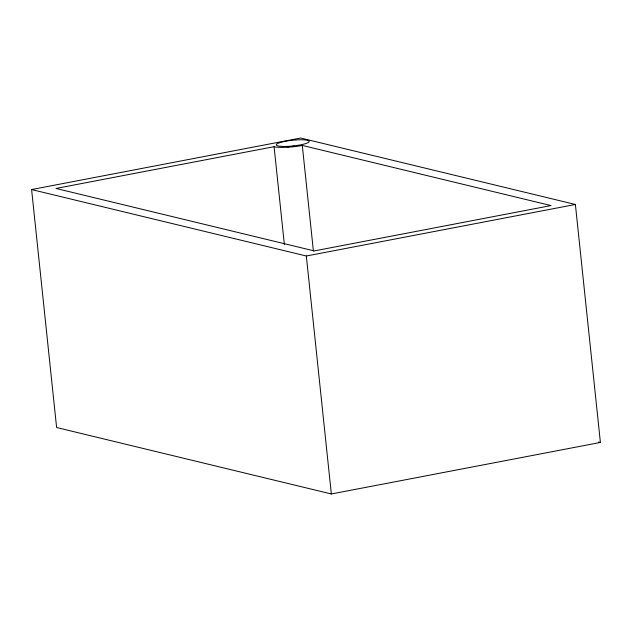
<?xml version="1.0" encoding="UTF-8"?>
<svg xmlns="http://www.w3.org/2000/svg" width="632" height="632" viewBox="0 0 632 632"><rect width="100%" height="100%" fill="white"/><g stroke="black" fill="none" stroke-linecap="round" stroke-linejoin="round"><path stroke-width="0.95" d="M31.6 189.553L300.658 138.029L575.389 204.476L600.4 442.447L331.342 493.971L56.611 427.524L31.6 189.553L306.33 256.007L575.389 204.476M274.083 146.687L55.987 188.455L314.23 250.92L551.001 205.574L302.293 145.423L299.347 145.968A21.259 3.689 -6 0 1 275.054 146.948L274.083 146.687L284.361 244.521M598.488 441.981L600.4 442.447M302.293 145.423L313.401 251.078M306.33 256.007L331.342 493.971M287.473 146.972A16.55 2.876 -6 0 1 289.116 146.711M292.513 146.269A16.55 2.876 -6 0 1 294.236 146.095M283.808 146.45A16.55 2.876 -6 0 0 309.198 141.584A16.55 2.876 -6 0 0 285.277 141.299A16.55 2.876 -6 0 0 283.808 146.45"/></g></svg>
